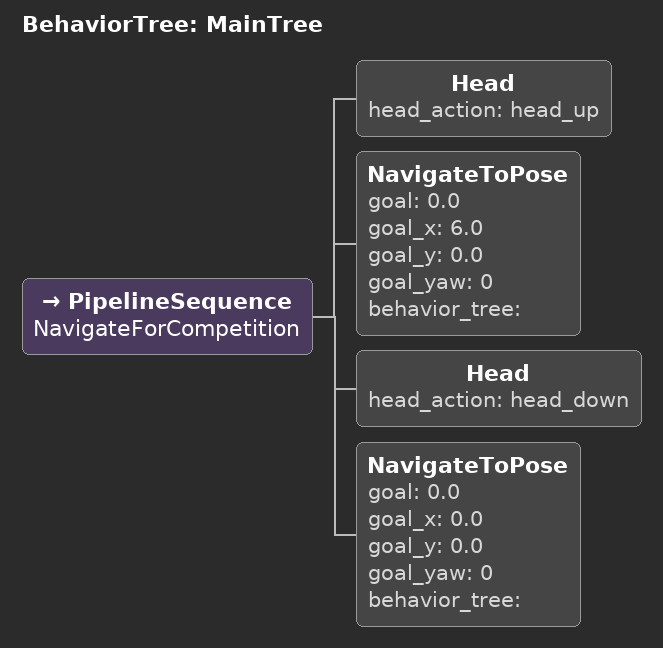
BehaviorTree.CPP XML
<root main_tree_to_execute="MainTree">
  <BehaviorTree ID="MainTree">
    <PipelineSequence name="NavigateForCompetition">

      <Head head_action="head_up"/>
      <NavigateToPose goal="0.0" goal_x="6.0"  goal_y="0.0"  goal_yaw="0" behavior_tree=""/>
      <Head head_action="head_down"/>
      <NavigateToPose goal="0.0" goal_x="0.0"  goal_y="0.0"  goal_yaw="0" behavior_tree=""/>

    </PipelineSequence>
  </BehaviorTree>
</root>
